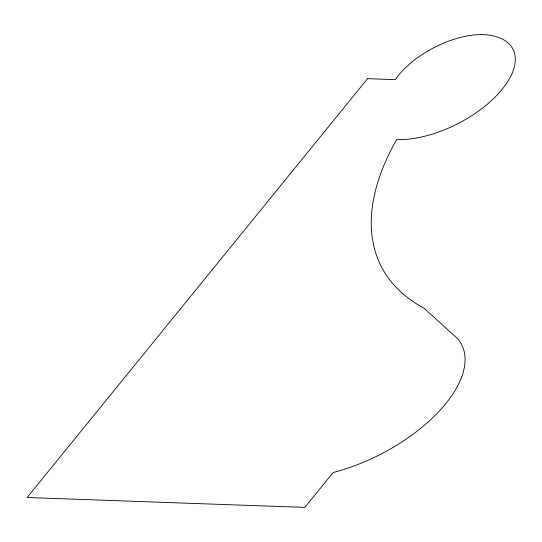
<?xml version="1.0" encoding="UTF-8"?>
<svg xmlns="http://www.w3.org/2000/svg" width="542" height="542" viewBox="0 0 542 542"><rect width="100%" height="100%" fill="white"/><g stroke="black" fill="none" stroke-linecap="round" stroke-linejoin="round"><path stroke-width="0.81" d="M367.544 78.665L27.1 497.522L304.828 507.393L333.195 472.488A121.699 60.297 -27.3 0 0 439.46 410.904A121.699 60.297 -27.3 0 0 457.495 338.581L423.932 308.12A353.838 175.31 -27.3 0 1 396.636 139.551A82.669 40.962 -27.3 0 0 499.704 92.187A82.669 40.962 -27.3 0 0 488.688 35.088A66.483 32.94 -27.3 0 0 395.321 79.654L367.544 78.665"/></g></svg>
